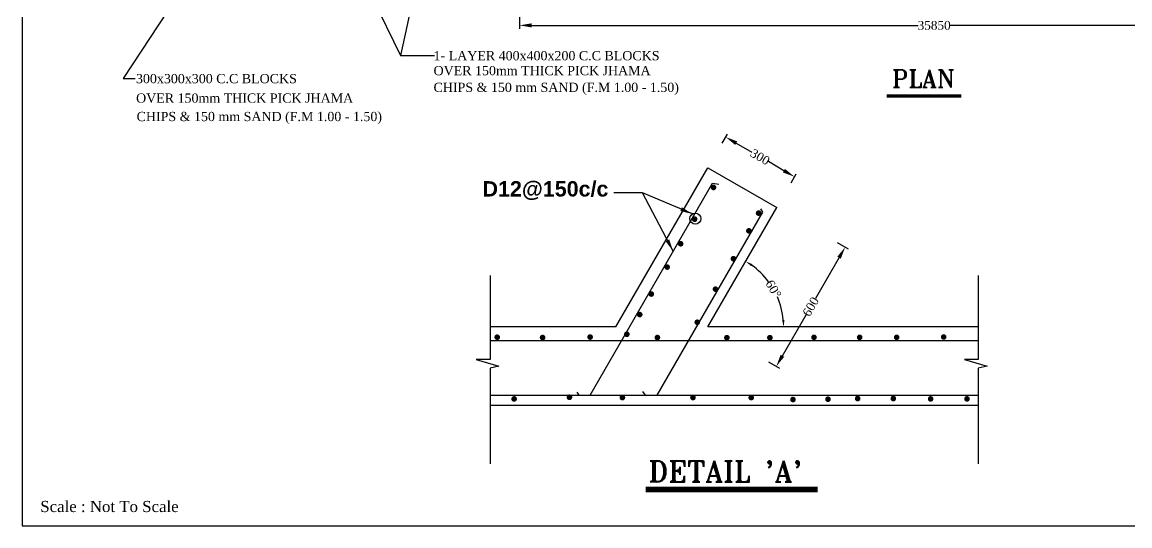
# Model space of a CAD drawing. Extents: x -298162 to 1078160, y -513173 to -216568.
# Drawn here: x 8703 to 40347, y -459717 to -445324 of the extents above; entities that cross this region are included whole.
import ezdxf

# ---------------------------------------------------------------- set-up
doc = ezdxf.new("R2010")
doc.units = 0
doc.header["$MEASUREMENT"] = 0
doc.layers.get('DEFPOINTS').update_dxf_attribs({"linetype": 'CONTINUOUS'})
doc.layers.add('Left Bank Profile', color=7, linetype='CONTINUOUS', lineweight=25)
doc.layers.add('LINE', color=7, linetype='CONTINUOUS')
doc.styles.add('BIG', font='ROMANT.SHX')
doc.styles.add('RB', font='sanssb__.ttf')
doc.styles.get("Standard").update_dxf_attribs({"font": 'times.ttf', "height": 250})
doc.dimstyles.new('3', dxfattribs={"dimtxt": 225, "dimasz": 350, "dimexe": 100, "dimexo": 25, "dimgap": 9, "dimtad": 0, "dimdec": 0, "dimzin": 0, "dimdsep": 46, "dimtxsty": 'Standard', "dimcen": 0, "dimclrt": 256, "dimadec": 0, "dimazin": 0, "dimtfac": 1, "dimtdec": 0, "dimtofl": 0, "dimtmove": 2, "dimatfit": 3, "dimfxl": 1, "dimtolj": 1, "dimtzin": 0, "dimarcsym": 0})

# ---------------------------------------------------------------- blocks, each defined once
blk = doc.blocks.new('*D741')
at = {"layer": 'DEFPOINTS', "color": 0, "lineweight": -2}
for p in [(46604, -444630), (22910, -444962), (46604, -445416)]:
    blk.add_point(p, dxfattribs=at)
at = {"layer": 'LINE', "color": 0, "lineweight": -2}
for p, q in [((46604, -444655), (46604, -445516)), ((22910, -444987), (22910, -445516)), ((23260, -445416), (34301, -445416)), ((46254, -445416), (35213, -445416))]:
    blk.add_line(p, q, dxfattribs=at)
for points in [[(23260, -445358), (23260, -445474), (22910, -445416)], [(46254, -445358), (46254, -445474), (46604, -445416)]]:
    blk.add_solid(points, dxfattribs=at)
at = {"layer": 'LINE', "insert": (34757, -445416), "char_height": 250, "attachment_point": 5}
blk.add_mtext('\\A1;35850', dxfattribs=at)
blk = doc.blocks.new('*D1154')
at = {"layer": 'DEFPOINTS', "color": 0, "linetype": 'ByBlock', "lineweight": -2}
for p in [(29916, -451219), (30325, -453292), (28293, -454032), (28293, -454032), (34142, -454032)]:
    blk.add_point(p, dxfattribs=at)
at = {"layer": 'LINE', "color": 0, "linetype": 'ByBlock', "lineweight": -2}
for start, end in [(36.634, 54.7006), (5.2994, 23.366)]:
    blk.add_arc((28293, -454032), 2163, start, end, dxfattribs=at)
for points in [[(29525, -452295), (29561, -452238), (29374, -452159)], [(30480, -453831), (30413, -453834), (30456, -454032)]]:
    blk.add_solid(points, dxfattribs=at)
at = {"layer": 'LINE', "linetype": 'ByBlock', "lineweight": -2, "insert": (30166, -452950), "char_height": 250, "attachment_point": 5, "rotation": 300}
blk.add_mtext('\\A1;60°', dxfattribs=at)
blk = doc.blocks.new('1')
at = {"layer": 'LINE', "const_width": 25}
blk.add_lwpolyline([(12.4, -0.1, 1), (37.4, -0.1, 1)], format="xyb", close=True, dxfattribs=at)
blk = doc.blocks.new('2')
at = {"layer": 'LINE'}
blk.add_blockref('1', (-24.7, -24.6), dxfattribs=at)
blk = doc.blocks.new('*D1254')
at = {"layer": 'DEFPOINTS', "color": 0, "linetype": 'ByBlock', "lineweight": -2}
for p in [(31967, -451607), (29999, -455017), (30247, -455160)]:
    blk.add_point(p, dxfattribs=at)
at = {"layer": 'LINE', "color": 0, "linetype": 'ByBlock', "lineweight": -2}
for p, q in [((31989, -451619), (32302, -451800)), ((32041, -452053), (31367, -453220)), ((30422, -454857), (31096, -453690)), ((30020, -455029), (30334, -455210))]:
    blk.add_line(p, q, dxfattribs=at)
for points in [[(31990, -452024), (32091, -452083), (32216, -451750)], [(30371, -454828), (30473, -454886), (30247, -455160)]]:
    blk.add_solid(points, dxfattribs=at)
at = {"layer": 'LINE', "linetype": 'ByBlock', "lineweight": -2, "insert": (31231, -453455), "char_height": 250, "attachment_point": 5, "rotation": 60}
blk.add_mtext('\\A1;600', dxfattribs=at)
blk = doc.blocks.new('*D1255')
at = {"layer": 'DEFPOINTS', "color": 0, "linetype": 'ByBlock', "lineweight": -2}
for p in [(28687, -448802), (30656, -449939), (30769, -449743)]:
    blk.add_point(p, dxfattribs=at)
at = {"layer": 'LINE', "color": 0, "linetype": 'ByBlock', "lineweight": -2}
for p, q in [((28700, -448780), (28850, -448520)), ((29103, -448781), (29549, -449039)), ((30466, -449568), (30020, -449310)), ((30668, -449917), (30819, -449656))]:
    blk.add_line(p, q, dxfattribs=at)
for points in [[(29132, -448731), (29074, -448832), (28800, -448606)], [(30495, -449517), (30437, -449618), (30769, -449743)]]:
    blk.add_solid(points, dxfattribs=at)
at = {"layer": 'LINE', "linetype": 'ByBlock', "lineweight": -2, "insert": (29785, -449175), "char_height": 250, "attachment_point": 5, "rotation": 330}
blk.add_mtext('\\A1;300', dxfattribs=at)

msp = doc.modelspace()

# ---------------------------------------------------------------- linework, layer by layer
at = {"layer": 'LINE', "color": 0}
msp.add_line((11590.202, -446932.081), (11928.254, -446932.081), dxfattribs=at)
at = {"layer": 'LINE', "color": 0, "linetype": 'ByBlock', "lineweight": -2}
for p, q in [((25667.599, -454031.936), (28292.599, -449485.302)), ((28292.599, -449485.302), (30261.349, -450621.961)), ((24925.549, -455979.087), (28421.351, -449924.181)), ((28421.351, -449924.181), (28602.337, -449955.996)), ((28292.599, -454031.936), (30261.349, -450621.961)), ((26846.719, -455979.087), (29862.228, -450756.072)), ((29862.228, -450756.072), (29808.137, -450660.778)), ((25667.599, -454031.936), (22068.452, -454031.936)), ((36016.745, -454031.936), (28292.599, -454031.936)), ((22068.452, -454418.739), (36016.745, -454418.739)), ((22068.452, -455979.087), (36016.745, -455979.087)), ((24611.552, -455979.087), (24557.121, -455896.644)), ((26510.32, -455979.087), (26437.789, -455878.465)), ((35996.56, -456281.936), (22068.452, -456281.936))]:
    msp.add_line(p, q, dxfattribs=at)
at = {"layer": 'LINE', "color": 0}
msp.add_lwpolyline([(8702.669, -459716.504), (69207.869, -459716.504), (69207.869, -416930.684), (8702.669, -416930.684)], close=True, dxfattribs=at)
for points, const_width in [([(33403.397, -447431.891), (35534.748, -447431.891)], 100), ([(26512.066, -458679.31), (31428.495, -458679.31)], 166.5)]:
    msp.add_lwpolyline(points, dxfattribs=dict(at, const_width=const_width))
at = {"layer": 'LINE', "color": 0, "linetype": 'ByBlock', "lineweight": -2}
for points in [[(22068.452, -452563.427), (22068.452, -454963.059), (21672.019, -454963.059), (22320.697, -455156.285), (22068.452, -455211.407), (22068.452, -457943.542)], [(36016.745, -452563.427), (36016.745, -454963.059), (35620.312, -454963.059), (36268.99, -455156.285), (36016.745, -455211.407), (36016.745, -457943.542)]]:
    msp.add_lwpolyline(points, dxfattribs=at)
msp.add_circle((27932.524, -450937.582), 157.161, dxfattribs=at)

# ---------------------------------------------------------------- block references
at = {"layer": 'LINE', "color": 0, "xscale": 3.214364999988377, "yscale": 3.214365000021644, "zscale": 3.214365, "rotation": 87.83892051226574}
for p in [(28374.8, -450045.305), (27835.735, -450950.745), (29662.228, -450777.611), (29384.495, -451284.439), (27435.485, -451653.852), (28944.335, -452081.731), (27048.804, -452320.256), (26597.611, -453090.379), (28430.56, -452950.545), (26266.771, -453678.165), (27910.377, -453896.649), (22195.259, -454324.085), (23491.439, -454333.464), (24848.668, -454319.395), (25898.172, -454239.448), (26771.702, -454333.452), (28755.679, -454337.968), (29984.239, -454336.533), (31244.476, -454327.046), (32549.086, -454327.046), (33606.101, -454327.046), (34948.796, -454317.537), (24259.075, -456038.952), (25771.11, -456049.944), (27786.711, -456049.944), (29452.294, -456049.944), (32491.948, -456076.629), (33510.873, -456076.629), (22677.977, -456087.159), (30644.548, -456105.155), (31644.431, -456095.648), (34577.41, -456086.138), (35615.382, -456086.138)]:
    msp.add_blockref('2', p, dxfattribs=at)

# ---------------------------------------------------------------- texts
at = {"layer": 'Left Bank Profile', "color": 0, "insert": (11197.233, -459328.988), "char_height": 318.39994, "width": 23569.93777, "attachment_point": 8}
msp.add_mtext('{\\fTimes New Roman|b0|i0|c0|p18;Scale : Not To Scale}', dxfattribs=at)
at = {"layer": 'LINE', "color": 0}
for s, p in [('1- LAYER 400x400x200 C.C BLOCKS', (20455.659, -446413.616)), ('300x300x300 C.C BLOCKS', (11954.523, -447069.093)), ('OVER 150mm THICK PICK JHAMA', (20455.659, -446840.867)), ('CHIPS & 150 mm SAND (F.M 1.00 - 1.50)', (20455.659, -447318.383)), ('OVER 150mm THICK PICK JHAMA', (11957.948, -447625.291)), ('CHIPS & 150 mm SAND (F.M 1.00 - 1.50)', (11973.038, -448151.691))]:
    msp.add_text(s, height=263.925, dxfattribs=at).set_placement(p)
at = {"layer": 'LINE', "color": 0, "style": 'BIG'}
for s, height, p in [('PLAN', 500, (33551.251, -447188.143)), ("DETAIL 'A'", 600, (26595.358, -458454.747))]:
    msp.add_text(s, height=height, dxfattribs=at).set_placement(p)
at = {"layer": 'LINE', "color": 0, "linetype": 'ByBlock', "lineweight": -2, "style": 'RB'}
msp.add_text('D12@150c/c', height=438.75, dxfattribs=at).set_placement((21855.197, -450305.929))

# ---------------------------------------------------------------- dimensions: what is measured, and where the dimension line sits
at = {"layer": 'LINE', "color": 0}
dim = msp.add_linear_dim(base=(46604.155, -445415.834), p1=(22909.76, -444962.47), p2=(46604.155, -444630.23), text='35850', dimstyle='3', dxfattribs=at)
dim.commit()
dim.dimension.update_dxf_attribs({"geometry": '*D741', "text_midpoint": (34756.957, -445415.834)})
at = {"layer": 'LINE', "color": 0, "linetype": 'ByBlock', "lineweight": -2}
for p1, p2, distance, text, picture, middle in [((28687.032, -448802.124), (30655.782, -449938.782), 226.243, '300', '*D1255', (29784.529, -449174.52)), ((31967.326, -451606.907), (29998.576, -455016.882), 286.851, '600', '*D1254', (31231.371, -453455.32))]:
    dim = msp.add_aligned_dim(p1=p1, p2=p2, distance=distance, text=text, dimstyle='3', dxfattribs=at)
    dim.commit()
    dim.dimension.update_dxf_attribs({"geometry": picture, "text_midpoint": middle})
dim = msp.add_angular_dim_2l(base=(30325.278, -453292.101), line1=((28292.599, -454031.936), (29916.396, -451219.436)), line2=((34141.745, -454031.936), (28292.599, -454031.936)), dimstyle='3', override={"dimasz": 200, "dimfxl": 700}, dxfattribs=at)
dim.commit()
dim.dimension.update_dxf_attribs({"geometry": '*D1154', "text_midpoint": (30165.926, -452950.37)})

# ---------------------------------------------------------------- leaders
at = {"layer": 'LINE', "color": 0}
for points in [[(20402.656, -433501.783), (11590.202, -446932.081)], [(15966.297, -439011.658), (19508.641, -446276.402)], [(20952.93, -439607.589), (19508.641, -446276.402), (20478.542, -446276.402)]]:
    msp.add_leader(points, dimstyle='3', override={"dimgap": 9, "dimtad": 0, "dimfxl": 700}, dxfattribs=at)
at = {"layer": 'LINE', "color": 0, "linetype": 'ByBlock', "lineweight": -2}
for points in [[(27849.786, -450803.964), (26426.625, -450199.921), (25605.032, -450199.921)], [(27298.05, -451869.794), (26426.625, -450199.921), (26015.829, -450199.921)]]:
    msp.add_leader(points, dimstyle='3', override={"dimgap": 9, "dimtad": 0}, dxfattribs=at)

doc.saveas('drawing.dxf')
